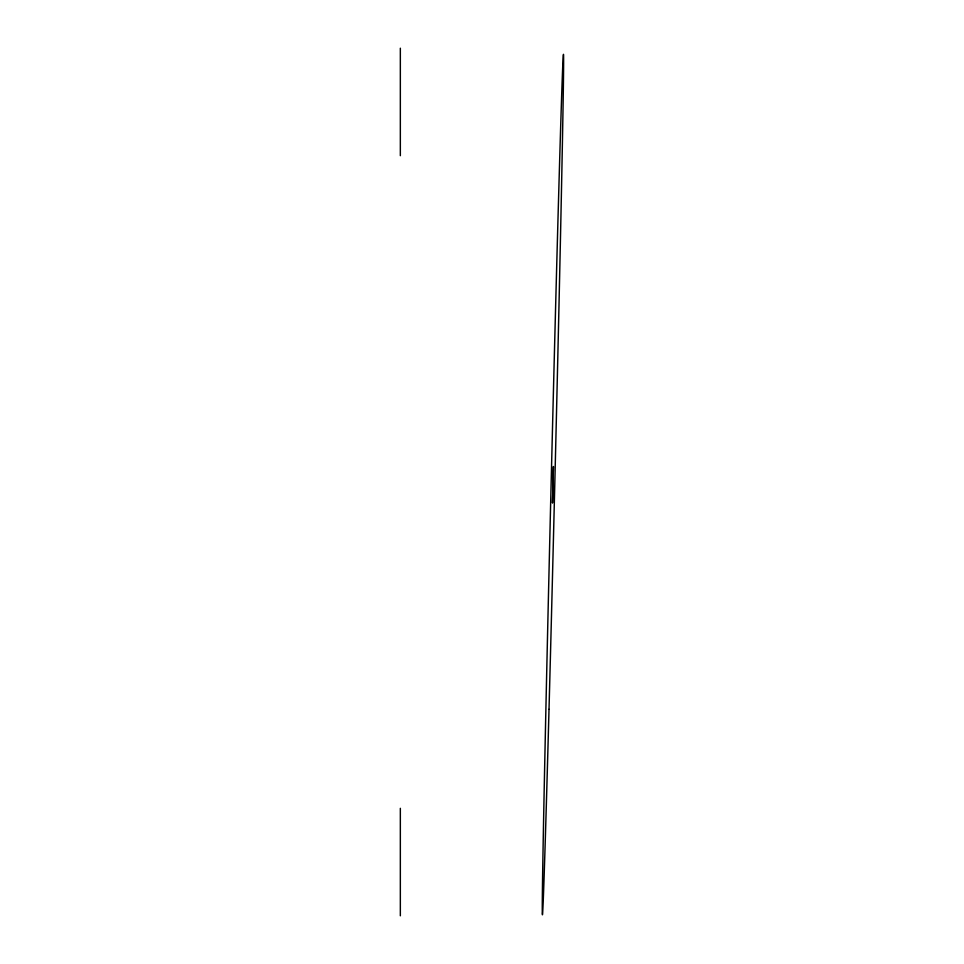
<?xml version="1.0" encoding="UTF-8"?>
<svg xmlns="http://www.w3.org/2000/svg" width="964" height="964" viewBox="0 0 964 964"><rect width="100%" height="100%" fill="white"/><g stroke="black" fill="none" stroke-linecap="round" stroke-linejoin="round"><path stroke-width="1.45" d="M553.396 468.408L553.408 466.516L552.505 503.051L553.384 468.974M400.337 48.2L400.337 155.686M400.337 808.314L400.337 915.8M549.01 709.347A429.968 1.832 -88.6 0 0 563.542 55.093A429.968 1.832 -88.6 0 0 546.311 689.923A429.968 1.832 -88.6 0 0 549.01 709.347"/></g></svg>
